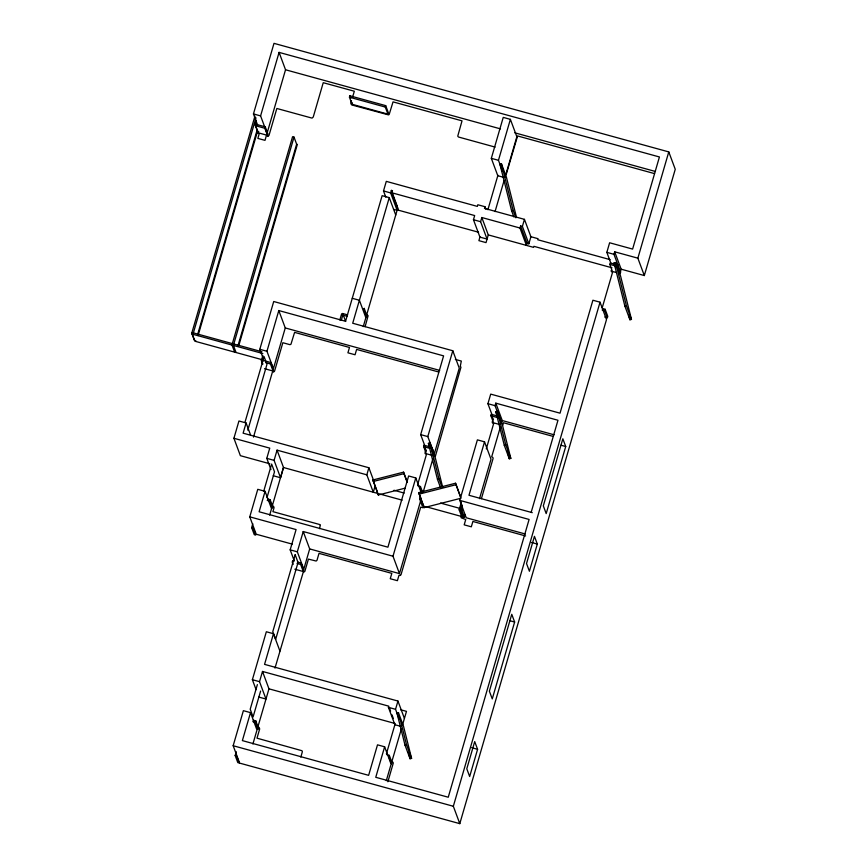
<?xml version="1.0" encoding="UTF-8"?>
<svg xmlns="http://www.w3.org/2000/svg" width="867" height="867" viewBox="0 0 867 867"><rect width="100%" height="100%" fill="white"/><g stroke="black" fill="none" stroke-linecap="round" stroke-linejoin="round"><path stroke-width="1.3" d="M611.235 270.363L611.202 270.504A1.409 1.387 -20.4 0 0 611.181 270.938L611.202 271.078A1.55 1.528 -20.4 0 0 611.625 271.826L612.568 272.26L602.229 307.752M257.607 125.108L253.457 113.935L273.994 43.35L668.782 151.909L675.252 169.293L644.322 275.554L621.162 269.193L614.703 251.809L637.863 258.171L644.322 275.554M195.812 340.698L194.381 340.298L191.748 333.221L254.931 116.145M262.896 359.903L194.891 341.208L192.257 334.12L192.669 332.7L261.953 351.753M255.982 117.836L193.178 333.611L191.748 333.221M257.77 131.914L255.136 124.837L256.253 120.99M255.646 125.737L256.058 124.317L265.259 126.853L267.892 133.93L267.48 135.35L258.279 132.824L255.646 125.737L264.847 128.273L267.48 135.35M279.076 52.388L285.536 69.772L267.058 133.28L260.588 115.896L279.076 52.388L659.429 156.97L632.617 249.089L609.62 242.771L606.835 252.362L610.986 263.535M197.709 334.196L257.098 130.126M198.077 335.572L257.12 132.694L259.19 133.832L257.857 138.395L264.999 140.356L266.321 135.794L268.001 136.076M258.279 132.824L258.691 131.405M264.847 128.273L265.259 126.853M294.011 137.094L233.396 345.359L236.041 352.435L234.599 352.045L231.966 344.958L292.58 136.704L294.011 137.094L296.644 144.182L237.916 345.966M238.858 345.402L297.359 144.377M269.821 463.769L240.376 455.674L233.917 438.279L238.945 420.994L246.087 422.955L250.704 435.375M263.503 359.241L259.807 349.303L273.723 301.51L345.575 321.278L382.13 195.671L389.261 197.633L395.731 215.016M262.679 364.216L261.357 360.683L262.864 355.503M244.938 422.435L264.088 356.64L266.96 364.368L247.81 430.162M246.087 422.955L243.107 433.175L368.887 467.757L373.97 481.423M278.795 310.549L285.265 327.943L273.408 368.659L266.949 351.265L278.795 310.549L443.601 355.871L420.679 434.627L424.83 445.801M264.5 368.67L273.062 371.022L270.428 363.945L270.84 362.525L262.278 360.163L261.867 361.582L262.744 363.945M349.434 97.202L349.845 95.782L385.696 105.633L388.329 112.721L387.917 114.141L352.067 104.278L349.434 97.202L385.284 107.053L387.917 114.141M253.489 437.12L272.541 371.64L273.582 371.748M351.547 100.789L350.788 103.606L351.731 104.94L388.438 114.867A1.441 1.42 -20.4 0 0 389.185 114.444L393.033 101.873L462.024 120.849L457.787 136.021A1.55 1.528 -20.4 0 0 457.917 136.401L458.318 136.856A1.55 1.528 -20.4 0 0 458.697 137.073L495.122 147.097M352.587 97.202L354.321 91.23L323.239 82.69L313.269 116.958L312.283 117.955A1.474 1.452 -20.4 0 1 311.708 118.031L276.844 108.473L269.063 135.176A1.55 1.528 -20.4 0 1 267.946 136.108M273.062 371.022L273.473 369.602L270.84 362.525M352.067 104.278L352.479 102.859M292.255 544.129L256.231 534.224L249.772 516.84L257.77 489.324L265.074 491.329L271.534 508.723L269.68 515.106M270.948 469.535L266.787 458.361L269.756 448.141L233.917 438.279M251.658 527.624L253.088 528.014L255.722 535.102L254.291 534.711L251.658 527.624L252.785 523.733M263.709 491.264L271.631 464.073L274.503 471.8L266.96 497.701M265.074 491.329L259.125 511.768L387.917 547.185L408.639 475.972L415.781 477.934L421.319 492.835M273.257 475.745L280.55 477.75L274.08 460.366L277.061 450.146L366.828 474.834L373.298 492.218L375.01 486.322M270.157 499.685L272.791 506.772L272.379 508.192L269.745 501.104L270.157 499.685L267.621 498.991M385.284 107.053L385.696 105.633M280.55 477.75L283.52 467.53L277.061 450.146M339.842 319.977L341.587 313.973L343.018 314.374L341.273 320.367M385.815 197.156L383.507 190.946L386.292 181.366L477.338 206.4L477.815 204.753L484.956 206.714L485.878 209.196M389.261 197.633L352.706 323.239L452.791 350.756L459.261 368.139L434.28 453.972L427.81 436.589L452.791 350.756M393.531 209.315L397.108 210.302L390.638 192.918L391.375 190.393L392.502 190.707L391.895 192.799L398.365 210.182M492.077 414.881L487.915 403.708L490.711 394.117L560.028 413.18L592.898 300.231L600.04 302.193L606.499 319.587L459.792 823.65L239.639 763.112L233.169 745.728L243.378 710.669L250.509 712.631L256.979 730.025L252.904 744.005M256.079 689.633L252.384 679.706L266.342 631.75L273.473 633.723L279.943 651.106M294.336 561.025L290.174 549.851L296.08 529.574L249.772 516.84M235.174 755.525L236.604 755.926L239.238 763.003L237.807 762.613L235.174 755.525L236.279 751.743M292.645 560.711L292.233 562.13L293.111 564.493M257.369 684.627L250.205 709.228L253.077 716.955L260.62 691.053M250.509 712.631L242.37 740.613L368.627 775.336L377.503 744.84L384.634 746.801L391.104 764.185L386.292 780.701M258.854 697.09L265.985 699.051L259.526 681.668L262.495 671.448L388.752 706.161L388.416 707.342L394.875 724.725L386.4 753.856M273.473 633.723L264.554 664.371L397.953 701.056L404.423 718.44M309.682 548.919L303.786 569.196L297.316 551.813L303.222 531.536L393 556.224L399.459 573.607L309.682 548.919L303.222 531.536M363.262 326.599L397.834 207.787M365.105 326.707L368.085 315.859A1.55 1.528 -20.4 0 0 367.933 315.458L366.73 314.678M294.867 569.218L303.277 571.526L300.643 564.439L301.055 563.019L297.457 562.033M255.798 720.878L258.431 727.955L258.019 729.375L255.386 722.287L255.798 720.878L253.218 720.163M262.495 671.448L268.965 688.832L257.846 727.034L258.778 727.294A1.55 1.528 -20.4 0 1 259.157 727.511L259.688 728.919L257 738.175L301.879 750.703A1.528 1.506 -20.4 0 1 302.323 751.873L300.838 757.097M274.991 668.11L303.212 572.263A1.55 1.528 -20.4 0 0 303.645 572.274L304.859 571.342L308.435 559.107L315.978 561.003A1.55 1.528 -20.4 0 0 316.357 560.873L316.823 560.472A1.55 1.528 -20.4 0 0 317.051 560.093L319.013 553.352L391.819 573.369L390.258 578.722L397.4 580.684L398.961 575.341L400.001 575.439M303.277 571.526L303.688 570.107L301.055 563.019M319.522 528.675L320.27 525.467A1.441 1.42 -20.4 0 0 319.869 524.752M366.828 474.834L368.887 467.757M527.06 243.313L528.848 243.811L522.389 226.428L520.59 225.929L527.06 243.313L526.442 245.404L519.983 228.021L481.814 217.519L480.6 221.692L487.059 239.075L479.928 237.114L473.458 219.73L474.672 215.558L391.895 192.799M503.738 177.356L497.788 175.719L491.329 158.336L503.239 117.392L510.381 119.353L516.851 136.737L505.168 176.868M484.956 206.714L484.48 208.362L524.448 219.351L530.907 236.734L528.848 243.811M502.643 171.536L498.46 160.297L510.381 119.353M480.015 236.799L478.898 240.647L486.029 242.619L488.273 234.903L481.814 217.519M487.893 209.716L497.94 175.21M432.774 455.511L426.304 453.734L423.66 446.657L424.082 445.237L429.263 446.657M393 556.224L415.781 477.934M495.057 211.591L504.041 180.726M425.827 450.071L425.014 453.062A1.539 1.517 -20.4 0 0 425.09 453.484L426.412 454.525L417.547 484.989M417.861 485.802L420.452 486.517L420.04 487.937L421.796 492.651M419.661 498.948L421.091 499.338L423.725 506.426L422.294 506.025L419.661 498.948L420.408 496.379M399.459 573.607L420.755 500.454M432.882 458.773L423.313 491.665L421.904 491.242M434.074 455.869L434.486 454.449L431.853 447.372L431.441 448.792L432.752 452.325M519.983 228.021L520.59 225.929M522.389 226.428L524.448 219.351M384.634 746.801L375.758 777.298L448.25 797.228L529.098 519.452L459.781 500.389L477.392 439.862L484.534 441.834L491.004 459.217L479.516 498.666M399.275 719.317L395.547 709.304L397.953 701.056M461.732 505.082L460.355 509.796L463.227 517.285L461.797 516.895L459.152 509.807L461.396 502.101M389.316 755.374L388.904 756.793L391.537 763.881L391.949 762.461L389.316 755.374L386.725 754.669M462.078 505.06L460.594 510.197L459.152 509.807M462.989 516.884L464.43 517.274L461.786 510.186L462.479 507.834M500.021 424.602L493.54 422.814L490.906 415.737L491.318 414.318L497.799 416.095M484.534 441.834L468.982 495.274L532.262 512.668M495.794 403.155L502.253 420.538L501.527 423.053L495.057 405.669L495.794 403.155L557.969 420.257L531.157 512.375M401.443 728.67L391.841 761.67L392.784 762.104A1.441 1.42 -20.4 0 1 393.109 762.581L393.163 762.711A1.528 1.506 -20.4 0 1 393.228 763.274L387.874 781.741M402.559 724.812L406.482 711.363L400.532 709.726M464.43 517.274L465.113 514.911M493.03 419.27L492.283 421.861A1.409 1.387 -20.4 0 0 492.272 422.283L492.293 422.424A1.55 1.528 -20.4 0 0 492.716 423.172L493.648 423.605L486.3 448.878M500.465 426.716L491.687 456.855L492.629 457.299A1.55 1.528 -20.4 0 1 493.041 458.036L493.063 458.177A1.409 1.387 -20.4 0 1 493.052 458.61L481.402 498.677M616.339 272.531L612.449 271.469L609.815 264.381L610.227 262.961L618.008 265.107L617.586 266.527L620.23 273.604L620.642 272.184L613.966 254.324L614.703 251.809M459.792 823.65L453.333 806.267L600.04 302.193M604.776 317.062L607.366 317.777L604.732 310.7L605.144 309.281L602.554 308.565M477.587 749.316L469.665 776.518L466.793 768.791L474.715 741.588L477.587 749.316L471.637 747.679M514.63 622.029L492.261 698.91L489.378 691.183L511.758 614.302L514.63 622.029L509.872 620.718M537.323 544.064L529.412 571.255L526.529 563.528L534.451 536.337L537.323 544.064L531.373 542.428M565.717 446.516L546.188 513.6L543.316 505.873L562.846 438.789L565.717 446.516L560.96 445.204M620.436 271.707L621.162 269.193M607.366 317.777L607.778 316.357L605.144 309.281M637.863 258.171L668.782 151.909M424.397 506.751L423.183 507.683A1.55 1.528 -20.4 0 1 422.738 507.672L420.701 507.119L401.063 574.539A1.55 1.528 -20.4 0 1 400.847 574.908L400.402 575.287M502.589 425.253L502.676 425.144A1.409 1.387 -20.4 0 0 502.903 424.776L503.499 422.749L553.059 436.383M273.994 371.596L274.438 371.217A1.55 1.528 -20.4 0 0 274.655 370.848L282.848 342.725L289.654 344.589A1.409 1.387 -20.4 0 0 290.087 344.6L290.51 344.481A1.441 1.42 -20.4 0 0 290.987 344.156L294.596 332.375L349.477 347.461L347.916 352.804L355.058 354.766L356.619 349.423L438.691 371.997M505.916 174.289L505.992 174.256A1.55 1.528 -20.4 0 0 506.339 173.985L517.588 135.956L654.542 173.617M516.537 217.454L506.447 177.291L501.419 163.776L499.901 164.156L511.617 210.8L513.903 216.945M511.617 210.8L513.134 210.41L515.876 217.79M614.031 262.907L615.548 262.517L620.577 276.042L631.469 319.403L629.951 319.782L624.923 306.268L614.031 262.907L615.863 267.827M624.923 306.268L626.44 305.878L631.469 319.403M495.848 411.749L497.365 411.359L502.394 424.884L510.815 458.405L509.297 458.795L504.269 445.27L495.848 411.749L498.135 417.894M440.674 488.013L437.477 479.408L428.406 443.34L429.924 442.95L434.963 456.476L442.723 487.395M504.269 445.27L505.786 444.879L510.815 458.405M405.16 488.154L378.326 494.992L372.918 479.971L403.588 472.157L407.252 481.998M373.298 481.467L403.968 473.653L407.165 482.258M437.477 479.408L438.995 479.017L441.737 486.398M455.543 483.233L460.941 498.254L424.212 507.607L419.184 494.092L418.815 492.597L455.543 483.233L460.572 496.758M419.184 494.092L455.912 484.729M398.506 712.782L396.988 713.173L405.041 745.23L410.069 758.755L411.587 758.365L403.534 726.308L398.506 712.782L406.558 744.84L411.587 758.365M405.041 745.23L406.558 744.84M285.536 69.772L500.465 128.869M514.792 132.814L655.474 171.493M491.329 158.336L498.46 160.297M253.457 113.935L260.588 115.896M255.136 124.837L256.567 125.227M383.507 190.946L390.638 192.918M606.835 252.362L613.966 254.324M473.458 219.73L480.6 221.692M530.409 236.593L538.049 238.696L537.746 239.736L610.162 259.656M609.815 264.381L617.586 266.527M611.983 267.795L533.888 246.326L533.584 247.366L488.273 234.903M397.227 209.868L478.551 232.237M602.142 309.985L604.732 310.7M352.262 298.302L359.393 300.264L365.852 317.669M347.591 314.862L342.508 313.464L342.097 314.884L347.179 316.282M455.37 359.426L461.32 361.062L460.214 366.546A1.409 1.387 -20.4 0 1 460.594 366.752L460.702 366.849A1.55 1.528 -20.4 0 1 460.973 367.196L435.44 456.064A1.441 1.42 -20.4 0 1 434.866 456.508M285.265 327.943L439.677 370.393M487.915 403.708L495.057 405.669M259.807 349.303L266.949 351.265M490.906 415.737L498.677 417.872M231.966 344.958L233.396 345.359M192.257 334.12L262.831 353.53M502.253 420.538L554.067 434.79M261.357 360.683L262.788 361.073M265.54 362.59L270.428 363.945M420.679 434.627L427.81 436.589M423.66 446.657L430.14 448.434M393.986 490.267L404.195 493.074M440.49 503.055L459.445 508.268M460.355 509.796L461.786 510.186M266.787 458.361L274.08 460.366M402.136 500.151L283.444 467.508L272.281 505.862L273.268 506.165A1.55 1.528 -20.4 0 1 273.614 506.415L274.048 507.726L272.91 511.649L319.359 524.427A1.409 1.387 -20.4 0 1 319.739 524.633L319.847 524.73M425.795 506.653L461.168 516.374L461.027 516.981A1.55 1.528 -20.4 0 0 461.211 517.805L465.742 519.506L464.192 524.849L471.323 526.811L472.883 521.468L525.597 535.958M525.294 534.007L466.251 517.772L459.781 500.389M267.209 500.411L269.745 501.104M290.174 549.851L297.316 551.813M297.045 563.452L300.643 564.439M388.416 707.342L395.547 709.304M252.384 679.706L259.526 681.668M268.965 688.832L395.222 723.544M394.875 724.725L400.825 726.362M252.806 721.582L255.386 722.287M233.169 745.728L453.333 806.267M491.318 414.318L493.074 419.043M391.375 190.393L397.379 206.541M349.845 95.782L350.723 98.144M428.406 443.34L429.783 447.025M424.082 445.237L426.271 451.133M420.452 486.517L422.652 492.413M418.815 492.597L421.091 498.742M343.462 315.555L345.651 321.451M372.918 479.971L377.492 492.272M389.218 707.407L390.605 711.135M391.992 714.852L393.369 718.58M615.548 262.517L626.44 305.878M628.673 314.688L629.951 319.782M501.419 163.776L513.134 210.41M497.365 411.359L505.786 444.879M507.358 451.057L509.297 458.795M429.924 442.95L438.995 479.017M423.844 506.111L424.212 507.607M403.588 472.157L403.968 473.653M377.947 493.496L378.326 494.992M408.465 752.339L410.069 758.755M273.961 371.618A1.55 1.528 -20.4 0 1 273.549 371.77M400.37 575.309A1.55 1.528 -20.4 0 1 399.969 575.471M364.205 308.392L363.793 309.812L366.427 316.899L366.839 315.48L364.205 308.392M295.17 554.75L272.791 631.631L275.663 639.358L298.042 562.477L295.17 554.75"/></g></svg>
